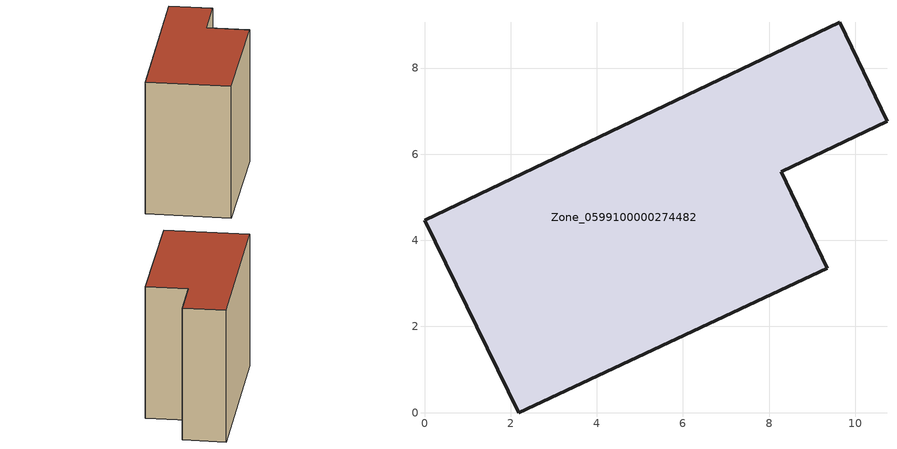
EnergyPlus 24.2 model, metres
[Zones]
Zone_0599100000274482
 floor ground (C_G): 0,4.46 9.64,9.06 10.74,6.76 8.28,5.59 9.36,3.35 2.19,0 z3.33
 wall outside (C_F): 2.19,0 9.36,3.35 8.28,5.59 10.74,6.76 9.64,9.06 0,4.46 2.19,0 z3.33:11.59
 roof outside (C_R): 9.64,9.06 0,4.46 2.19,0 9.36,3.35 8.28,5.59 10.74,6.76 z11.59
[BUILDING]
Pand.0599100000274482: North Axis=0; Terrain=City; Loads Convergence Tolerance Value=0.04; Temperature Convergence Tolerance Value=0.4; Solar Distribution=FullExterior; Maximum Number of Warmup Days=25; Minimum Number of Warmup Days=1
[Site:Location]
Rotterdam.The.Hague.AP_ZH_NLD Design_Conditions: Latitude=51.96; Longitude=4.45; Time Zone=1; Elevation=-4.5
[SITE:GROUNDTEMPERATURE:BUILDINGSURFACE]
18, 18, 18, 18, 18, 18, 18, 18, 18, 18, 18, 18
[MATERIAL] Thermal Absorptance=0.9; Solar Absorptance=0.7; Visible Absorptance=0.7
Name | Roughness | Thickness | Conductivity | Density | Specific Heat
G.TI.1946 | MediumSmooth | 0.15 | 1 | 540 | 1210
F.TI.1946 | Rough | 0.3 | 0.857143 | 1920 | 840
R.TI.1946 | MediumRough | 0.2 | 0.1 | 1500 | 1000
[CONSTRUCTION]
C_G: G.TI.1946
C_F: F.TI.1946
C_R: R.TI.1946
[ZONE]
Zone_0599100000274482: Type=1; Multiplier=1; Ceiling Height=Autocalculate; Volume=Autocalculate; Floor Area=autocalculate; Part of Total Floor Area=Yes
[ZONEINFILTRATION:DESIGNFLOWRATE]
Infil_Zone_0599100000274482: Zone or ZoneList or Space or SpaceList=Zone_0599100000274482; Schedule=AlwaysOn; Design Flow Rate Calculation Method=Flow/Area; Flow Rate per Floor Area=0.003; Constant Term Coefficient=1; Temperature Term Coefficient=0; Velocity Term Coefficient=0; Velocity Squared Term Coefficient=0
[HVACTEMPLATE:ZONE:IDEALLOADSAIRSYSTEM]
Zone_0599100000274482: Maximum Heating Supply Air Temperature=50; Minimum Cooling Supply Air Temperature=13; Maximum Heating Supply Air Humidity Ratio=0.0156; Minimum Cooling Supply Air Humidity Ratio=0.0077; Heating Limit=NoLimit; Cooling Limit=NoLimit; Dehumidification Control Type=ConstantSensibleHeatRatio; Cooling Sensible Heat Ratio=0.7; Dehumidification Setpoint=60; Humidification Control Type=None; Humidification Setpoint=30; Outdoor Air Method=None; Outdoor Air Flow Rate per Person=0.00944; Outdoor Air Flow Rate per Zone Floor Area=0; Outdoor Air Flow Rate per Zone=0; Demand Controlled Ventilation Type=None; Outdoor Air Economizer Type=NoEconomizer; Heat Recovery Type=None; Sensible Heat Recovery Effectiveness=0.7; Latent Heat Recovery Effectiveness=0.65
[ZONECONTROL:THERMOSTAT]
ThermostatControl_Zone_0599100000274482: Zone or ZoneList=Zone_0599100000274482; Control Type Schedule=DualSetpointControlType; Control 1=Thermostat_Zone_0599100000274482; Temperature Difference Between Cutout And Setpoint=0
[THERMOSTATSETPOINT:DUALSETPOINT]
Thermostat_Zone_0599100000274482: Heating Setpoint Temperature Schedule=HeatingSetpoint_Zone_0599100000274482; Cooling Setpoint Temperature Schedule=CoolingSetpoint_Zone_0599100000274482
[SCHEDULE:COMPACT]
HeatingSetpoint_Zone_0599100000274482: Through: 12/31, For: AllDays, Until: 24:00, 21
CoolingSetpoint_Zone_0599100000274482: Through: 12/31, For: AllDays, Until: 24:00, 24
DualSetpointControlType: Through: 12/31, For: AllDays, Until: 24:00, 4
AlwaysOn: Through: 12/31, For: AllDays, Until: 24:00, 1
